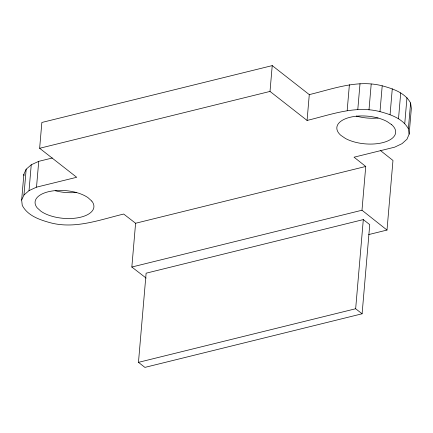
<?xml version="1.0" encoding="UTF-8"?>
<svg xmlns="http://www.w3.org/2000/svg" width="433" height="433" viewBox="0 0 433 433"><rect width="100%" height="100%" fill="white"/><g stroke="black" fill="none" stroke-linecap="round" stroke-linejoin="round"><path stroke-width="0.65" d="M380.385 150.495L392.975 160.464L387.005 230.058L361.988 210.232L365.744 166.461L135.594 223.26L123.676 214.048C99.747 219.775 75.066 229.376 50.244 222.73C39.679 219.796 27.663 215.796 22.262 205.415L21.65 200.068L23.864 174.25L26.169 169.206L31.241 164.8L38.732 161.341L52.339 157.996M21.65 200.068L23.956 195.023L26.169 169.206M23.956 195.023L29.027 190.623L31.241 164.8M29.027 190.623L36.518 187.164L76.701 177.286L39.641 148.281L41.855 122.463L272.227 65.61L309.286 94.616C333.053 88.911 357.534 79.391 382.209 85.815C392.883 88.7 404.958 92.657 410.598 102.989L411.35 108.337L409.136 134.16L406.966 139.226L402.024 143.669L394.642 147.177L354.048 157.195L365.744 166.461M36.518 187.164L38.732 161.341M146.181 278.116L131.838 267.031L135.594 223.26M138.468 362.351L146.116 273.196L363.309 219.596L369.744 224.635L362.102 313.79L144.909 367.39L138.468 362.351L355.661 308.751L362.102 313.79M409.136 134.16L408.384 128.807C402.744 118.474 390.669 114.518 379.995 111.633C355.32 105.208 330.839 114.729 307.073 120.434L270.013 91.428L272.227 65.61M307.073 120.434L309.286 94.616M347.185 110.496L349.393 84.673M357.799 109.484L360.012 83.666M368.992 109.874L371.205 84.056M355.661 308.751L363.309 219.596M379.995 111.633L382.209 85.815M390.068 114.648L392.276 88.83M398.512 118.707L400.725 92.889M404.758 123.535L406.971 97.717M408.384 128.807L410.598 102.989M39.641 148.281L270.013 91.428M131.838 267.031L361.988 210.232M368.635 234.594L387.005 230.058M23.864 174.25L24.015 175.587M378.085 118.003A29.514 13.899 4.9 0 1 356.24 116.049M76.527 192.452A29.514 13.899 4.9 0 1 55.197 190.72M391.735 124.731L387.059 121.532A29.514 13.899 4.9 0 0 348.338 117.754A29.514 13.899 4.9 0 0 340.771 135.28L345.447 138.479A29.514 13.899 4.9 0 0 384.168 142.257A29.514 13.899 4.9 0 0 391.735 124.731M91.785 201.08L88.007 197.659A29.514 13.899 4.9 0 0 50.017 191.375A29.514 13.899 4.9 0 0 37.206 207.872L40.983 211.293A29.514 13.899 4.9 0 0 78.974 217.577A29.514 13.899 4.9 0 0 91.785 201.08"/></g></svg>
